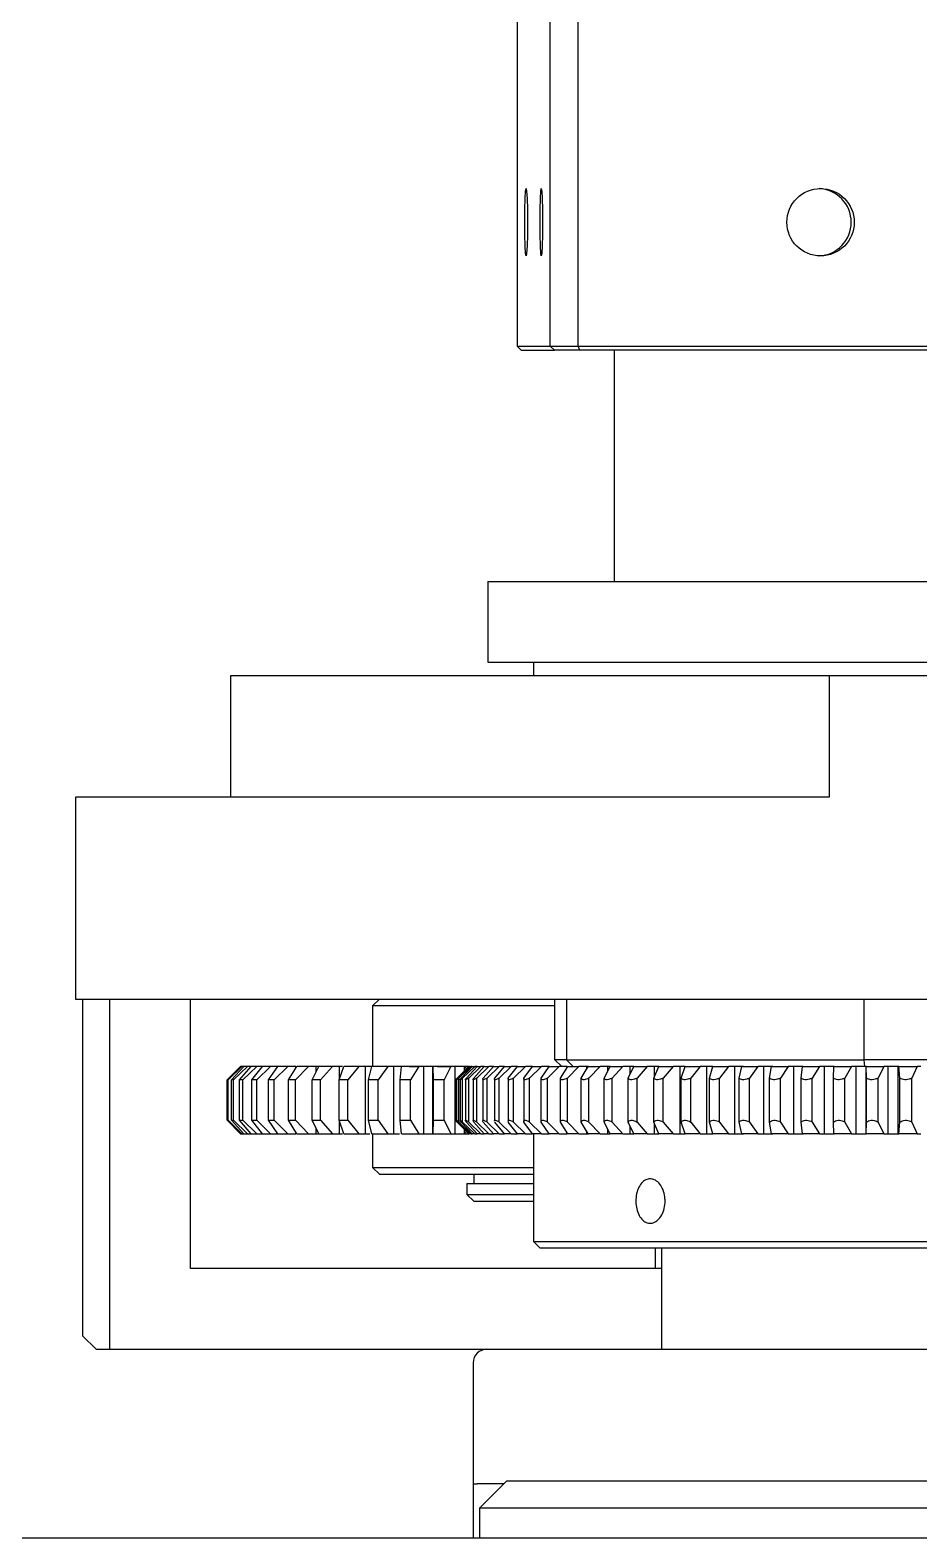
# Model space of a CAD drawing. Extents: x 500 to 100500, y -14500 to 21140.
# Drawn here: x 13632.4 to 13698.3, y -5560 to -5448.1 of the extents above; entities that cross this region are included whole.
import ezdxf

# ---------------------------------------------------------------- set-up
doc = ezdxf.new("R2010")
doc.units = 0
doc.linetypes.add('CENTER', pattern=[10.16, 6.35, -1.27, 1.27, -1.27])
doc.layers.get('0').update_dxf_attribs({"linetype": 'CONTINUOUS'})
doc.layers.add('Center', color=1, linetype='CENTER')

# ---------------------------------------------------------------- blocks, each defined once
blk = doc.blocks.new('KJVision R')
at = {"color": 2, "linetype": 'Continuous', "lineweight": 25}
for p, q in [((10101.69, -70789.07, 54.87), (10101.69, -70821.67, 54.87)), ((10104.15, -70821.67, 54.87), (10104.15, -70789.07, 54.87)), ((10106.23, -70821.67, 54.87), (10106.23, -70789.07, 54.87)), ((10101.69, -70821.67, 54.87), (10104.15, -70821.67, 54.87)), ((10101.99, -70821.97, 54.87), (10101.69, -70821.67, 54.87)), ((10101.99, -70821.97, 54.87), (10104.45, -70821.97, 54.87)), ((10104.15, -70821.67, 54.87), (10106.23, -70821.67, 54.87)), ((10104.15, -70821.67, 54.87), (10104.45, -70821.97, 54.87)), ((10106.34, -70821.97, 54.87), (10104.45, -70821.97, 54.87)), ((10106.34, -70821.97, 54.87), (10106.23, -70821.67, 54.87)), ((10106.23, -70821.67, 54.87), (10172.18, -70821.67, 54.87)), ((10172.04, -70821.97, 54.87), (10106.34, -70821.97, 54.87)), ((10108.9, -70821.97, 54.87), (10108.9, -70839.14, 54.87)), ((10099.5, -70839.14, 54.87), (10099.5, -70845.14, 54.87)), ((10099.5, -70839.14, 54.87), (10140.33, -70839.14, 54.87)), ((10099.5, -70845.14, 54.87), (10176.3, -70845.14, 54.87)), ((10102.9, -70845.14, 54.87), (10102.9, -70846.14, 54.87)), ((10080.4, -70846.14, 54.87), (10080.4, -70855.14, 54.87)), ((10124.85, -70846.14, 54.87), (10080.4, -70846.14, 54.87)), ((10124.85, -70846.14, 54.87), (10124.85, -70855.14, 54.87)), ((10150.94, -70846.14, 54.87), (10124.85, -70846.14, 54.87)), ((10068.9, -70855.14, 54.87), (10068.9, -70870.14, 54.87)), ((10124.85, -70855.14, 54.87), (10068.9, -70855.14, 54.87)), ((10068.9, -70870.14, 54.87), (10245.9, -70870.14, 54.87)), ((10069.43, -70870.14, 54.87), (10069.43, -70895.14, 54.87)), ((10071.43, -70870.14, 54.87), (10071.43, -70896.14, 54.87)), ((10077.43, -70890.14, 54.87), (10077.43, -70870.14, 54.87)), ((10091.46, -70870.14, 54.87), (10090.96, -70870.64, 54.87)), ((10104.49, -70874.64, 54.87), (10104.49, -70870.14, 54.87)), ((10105.34, -70870.14, 54.87), (10105.34, -70874.64, 54.87)), ((10127.44, -70874.64, 54.87), (10127.44, -70870.14, 54.87)), ((10090.96, -70870.64, 54.87), (10090.96, -70875.14, 54.87)), ((10096.73, -70870.64, 54.87), (10090.96, -70870.64, 54.87)), ((10104.49, -70870.64, 54.87), (10096.73, -70870.64, 54.87)), ((10105.34, -70874.64, 54.87), (10104.49, -70874.64, 54.87)), ((10105, -70875.14, 54.87), (10104.49, -70874.64, 54.87)), ((10105.84, -70875.14, 54.87), (10105.34, -70874.64, 54.87)), ((10105.34, -70874.64, 54.87), (10127.44, -70874.64, 54.87)), ((10127.51, -70875.14, 54.87), (10127.44, -70874.64, 54.87)), ((10150.75, -70874.64, 54.87), (10127.44, -70874.64, 54.87)), ((10081.16, -70875.14, 54.87), (10080.17, -70876.14, 54.87)), ((10080.18, -70876.14, 54.87), (10081.17, -70875.14, 54.87)), ((10081.26, -70875.14, 54.87), (10080.23, -70876.14, 54.87)), ((10080.47, -70876.14, 54.87), (10081.4, -70875.14, 54.87)), ((10081.66, -70875.14, 54.87), (10080.62, -70876.14, 54.87)), ((10081.08, -70876.14, 54.87), (10081.95, -70875.14, 54.87)), ((10081.17, -70875.14, 54.87), (10081.16, -70875.14, 54.87)), ((10081.26, -70875.14, 54.87), (10081.17, -70875.14, 54.87)), ((10081.4, -70875.14, 54.87), (10081.26, -70875.14, 54.87)), ((10082.37, -70875.14, 54.87), (10081.33, -70876.14, 54.87)), ((10081.66, -70875.14, 54.87), (10081.4, -70875.14, 54.87)), ((10081.95, -70875.14, 54.87), (10081.66, -70875.14, 54.87)), ((10082.37, -70875.14, 54.87), (10081.95, -70875.14, 54.87)), ((10082, -70876.14, 54.87), (10082.79, -70875.14, 54.87)), ((10083.38, -70875.14, 54.87), (10082.35, -70876.14, 54.87)), ((10082.79, -70875.14, 54.87), (10082.37, -70875.14, 54.87)), ((10083.38, -70875.14, 54.87), (10082.79, -70875.14, 54.87)), ((10083.22, -70876.14, 54.87), (10083.92, -70875.14, 54.87)), ((10083.92, -70875.14, 54.87), (10083.38, -70875.14, 54.87)), ((10084.66, -70875.14, 54.87), (10083.66, -70876.14, 54.87)), ((10084.66, -70875.14, 54.87), (10083.92, -70875.14, 54.87)), ((10085.26, -70875.14, 54.87), (10084.66, -70875.14, 54.87)), ((10084.72, -70876.14, 54.87), (10085.32, -70875.14, 54.87)), ((10086.2, -70875.14, 54.87), (10085.24, -70876.14, 54.87)), ((10085.26, -70875.24, 54.87), (10085.26, -70875.14, 54.87)), ((10086.2, -70875.14, 54.87), (10085.32, -70875.14, 54.87)), ((10086.77, -70875.14, 54.87), (10086.2, -70875.14, 54.87)), ((10086.48, -70876.14, 54.87), (10086.97, -70875.14, 54.87)), ((10086.77, -70875.55, 54.87), (10086.77, -70875.14, 54.87)), ((10086.96, -70875.14, 54.87), (10086.77, -70875.14, 54.87)), ((10087.97, -70875.14, 54.87), (10086.97, -70875.14, 54.87)), ((10087.97, -70875.14, 54.87), (10087.08, -70876.14, 54.87)), ((10088.5, -70875.14, 54.87), (10087.97, -70875.14, 54.87)), ((10088.47, -70876.14, 54.87), (10088.83, -70875.14, 54.87)), ((10088.5, -70876.04, 54.87), (10088.5, -70875.14, 54.87)), ((10088.71, -70875.14, 54.87), (10088.5, -70875.14, 54.87)), ((10089.94, -70875.14, 54.87), (10088.83, -70875.14, 54.87)), ((10089.94, -70875.14, 54.87), (10089.13, -70876.14, 54.87)), ((10090.43, -70875.14, 54.87), (10089.94, -70875.14, 54.87)), ((10090.43, -70880.14, 54.87), (10090.43, -70875.14, 54.87)), ((10091.03, -70875.14, 54.87), (10090.43, -70875.14, 54.87)), ((10090.65, -70876.14, 54.87), (10090.89, -70875.14, 54.87)), ((10092.09, -70875.14, 54.87), (10090.89, -70875.14, 54.87)), ((10092.09, -70875.14, 54.87), (10091.37, -70876.14, 54.87)), ((10092.53, -70875.14, 54.87), (10092.09, -70875.14, 54.87)), ((10092.53, -70880.14, 54.87), (10092.53, -70875.14, 54.87)), ((10093.17, -70875.14, 54.87), (10092.53, -70875.14, 54.87)), ((10093, -70876.14, 54.87), (10093.11, -70875.14, 54.87)), ((10094.38, -70875.14, 54.87), (10093.11, -70875.14, 54.87)), ((10094.38, -70875.14, 54.87), (10093.76, -70876.14, 54.87)), ((10094.75, -70875.14, 54.87), (10094.38, -70875.14, 54.87)), ((10094.75, -70880.14, 54.87), (10094.75, -70875.14, 54.87)), ((10095.43, -70875.14, 54.87), (10094.75, -70875.14, 54.87)), ((10095.43, -70880.14, 54.87), (10095.43, -70875.14, 54.87)), ((10095.45, -70875.14, 54.87), (10095.43, -70875.14, 54.87)), ((10095.47, -70876.14, 54.87), (10095.45, -70875.14, 54.87)), ((10096.77, -70875.14, 54.87), (10095.45, -70875.14, 54.87)), ((10096.77, -70875.14, 54.87), (10096.26, -70876.14, 54.87)), ((10097.08, -70875.14, 54.87), (10096.77, -70875.14, 54.87)), ((10097.08, -70880.14, 54.87), (10097.08, -70875.14, 54.87)), ((10097.78, -70875.14, 54.87), (10097.08, -70875.14, 54.87)), ((10098.1, -70875.14, 54.87), (10097.15, -70876.08, 54.87)), ((10097.23, -70876.01, 54.87), (10098.11, -70875.14, 54.87)), ((10097.3, -70876.01, 54.87), (10098.15, -70875.14, 54.87)), ((10098.24, -70875.14, 54.87), (10097.36, -70876.01, 54.87)), ((10097.53, -70876.01, 54.87), (10098.36, -70875.14, 54.87)), ((10098.54, -70875.14, 54.87), (10097.64, -70876.01, 54.87)), ((10097.78, -70875.45, 54.87), (10097.78, -70875.14, 54.87)), ((10097.87, -70875.14, 54.87), (10097.78, -70875.14, 54.87)), ((10097.9, -70875.33, 54.87), (10097.87, -70875.14, 54.87)), ((10098.12, -70875.14, 54.87), (10097.87, -70875.14, 54.87)), ((10097.92, -70876.01, 54.87), (10098.73, -70875.14, 54.87)), ((10098.99, -70875.14, 54.87), (10098.09, -70876.01, 54.87)), ((10098.1, -70875.14, 54.87), (10098.11, -70875.14, 54.87)), ((10098.15, -70875.14, 54.87), (10098.11, -70875.14, 54.87)), ((10098.15, -70875.14, 54.87), (10098.24, -70875.14, 54.87)), ((10098.36, -70875.14, 54.87), (10098.24, -70875.14, 54.87)), ((10098.36, -70875.14, 54.87), (10098.54, -70875.14, 54.87)), ((10098.46, -70876.01, 54.87), (10099.25, -70875.14, 54.87)), ((10098.73, -70875.14, 54.87), (10098.54, -70875.14, 54.87)), ((10099.59, -70875.14, 54.87), (10098.69, -70876.01, 54.87)), ((10098.73, -70875.14, 54.87), (10098.99, -70875.14, 54.87)), ((10099.25, -70875.14, 54.87), (10098.99, -70875.14, 54.87)), ((10099.17, -70876.01, 54.87), (10099.92, -70875.14, 54.87)), ((10099.25, -70875.14, 54.87), (10099.59, -70875.14, 54.87)), ((10100.35, -70875.14, 54.87), (10099.45, -70876.01, 54.87)), ((10099.92, -70875.14, 54.87), (10099.59, -70875.14, 54.87)), ((10099.92, -70875.14, 54.87), (10100.35, -70875.14, 54.87)), ((10100.02, -70876.01, 54.87), (10100.74, -70875.14, 54.87)), ((10101.25, -70875.14, 54.87), (10100.35, -70876.01, 54.87)), ((10100.74, -70875.14, 54.87), (10100.35, -70875.14, 54.87)), ((10100.74, -70875.14, 54.87), (10101.25, -70875.14, 54.87)), ((10101.03, -70876.01, 54.87), (10101.71, -70875.14, 54.87)), ((10101.71, -70875.14, 54.87), (10101.25, -70875.14, 54.87)), ((10102.3, -70875.14, 54.87), (10101.41, -70876.01, 54.87)), ((10101.71, -70875.14, 54.87), (10102.3, -70875.14, 54.87)), ((10102.18, -70876.01, 54.87), (10102.82, -70875.14, 54.87)), ((10102.82, -70875.14, 54.87), (10102.3, -70875.14, 54.87)), ((10103.49, -70875.14, 54.87), (10102.61, -70876.01, 54.87)), ((10102.82, -70875.14, 54.87), (10103.49, -70875.14, 54.87)), ((10103.47, -70876.01, 54.87), (10104.07, -70875.14, 54.87)), ((10104.07, -70875.14, 54.87), (10103.49, -70875.14, 54.87)), ((10104.81, -70875.14, 54.87), (10103.95, -70876.01, 54.87)), ((10104.07, -70875.14, 54.87), (10104.81, -70875.14, 54.87)), ((10105.41, -70875.14, 54.87), (10104.81, -70875.14, 54.87)), ((10104.9, -70876.01, 54.87), (10105.46, -70875.14, 54.87)), ((10105.41, -70875.21, 54.87), (10105.41, -70875.14, 54.87)), ((10106.27, -70875.14, 54.87), (10105.42, -70876.01, 54.87)), ((10105.46, -70875.14, 54.87), (10106.27, -70875.14, 54.87)), ((10106.85, -70875.14, 54.87), (10106.27, -70875.14, 54.87)), ((10106.45, -70876.01, 54.87), (10106.97, -70875.14, 54.87)), ((10106.85, -70875.34, 54.87), (10106.85, -70875.14, 54.87)), ((10106.99, -70875.14, 54.87), (10106.85, -70875.14, 54.87)), ((10106.97, -70875.14, 54.87), (10107.84, -70875.14, 54.87)), ((10107.84, -70875.14, 54.87), (10107.02, -70876.01, 54.87)), ((10108.41, -70875.14, 54.87), (10107.84, -70875.14, 54.87)), ((10108.14, -70876.01, 54.87), (10108.6, -70875.14, 54.87)), ((10108.41, -70875.49, 54.87), (10108.41, -70875.14, 54.87)), ((10108.6, -70875.14, 54.87), (10108.41, -70875.14, 54.87)), ((10108.6, -70875.14, 54.87), (10109.54, -70875.14, 54.87)), ((10109.54, -70875.14, 54.87), (10108.75, -70876.01, 54.87)), ((10110.09, -70875.14, 54.87), (10109.54, -70875.14, 54.87)), ((10109.94, -70876.01, 54.87), (10110.35, -70875.14, 54.87)), ((10110.09, -70875.68, 54.87), (10110.09, -70875.14, 54.87)), ((10110.35, -70875.14, 54.87), (10110.09, -70875.14, 54.87)), ((10110.35, -70875.14, 54.87), (10111.35, -70875.14, 54.87)), ((10111.35, -70875.14, 54.87), (10110.59, -70876.01, 54.87)), ((10111.88, -70875.14, 54.87), (10111.35, -70875.14, 54.87)), ((10111.84, -70876.01, 54.87), (10112.21, -70875.14, 54.87)), ((10111.88, -70875.91, 54.87), (10111.88, -70875.14, 54.87)), ((10112.21, -70875.14, 54.87), (10111.88, -70875.14, 54.87)), ((10112.21, -70875.14, 54.87), (10113.27, -70875.14, 54.87)), ((10113.27, -70875.14, 54.87), (10112.53, -70876.01, 54.87)), ((10113.78, -70875.14, 54.87), (10113.27, -70875.14, 54.87)), ((10113.78, -70880.14, 54.87), (10113.78, -70875.14, 54.87)), ((10114.17, -70875.14, 54.87), (10113.78, -70875.14, 54.87)), ((10113.86, -70876.01, 54.87), (10114.17, -70875.14, 54.87)), ((10114.17, -70875.14, 54.87), (10115.28, -70875.14, 54.87)), ((10115.28, -70875.14, 54.87), (10114.58, -70876.01, 54.87)), ((10115.76, -70875.14, 54.87), (10115.28, -70875.14, 54.87)), ((10115.76, -70880.14, 54.87), (10115.76, -70875.14, 54.87)), ((10116.22, -70875.14, 54.87), (10115.76, -70875.14, 54.87)), ((10115.96, -70876.01, 54.87), (10116.22, -70875.14, 54.87)), ((10116.22, -70875.14, 54.87), (10117.38, -70875.14, 54.87)), ((10117.38, -70875.14, 54.87), (10116.72, -70876.01, 54.87)), ((10117.84, -70875.14, 54.87), (10117.38, -70875.14, 54.87)), ((10117.84, -70880.14, 54.87), (10117.84, -70875.14, 54.87)), ((10118.5, -70875.14, 54.87), (10117.84, -70875.14, 54.87)), ((10118.16, -70876.01, 54.87), (10118.36, -70875.14, 54.87)), ((10118.36, -70875.14, 54.87), (10119.56, -70875.14, 54.87)), ((10119.56, -70875.14, 54.87), (10118.94, -70876.01, 54.87)), ((10119.99, -70875.14, 54.87), (10119.56, -70875.14, 54.87)), ((10119.99, -70880.14, 54.87), (10119.99, -70875.14, 54.87)), ((10120.68, -70875.14, 54.87), (10119.99, -70875.14, 54.87)), ((10120.43, -70876.01, 54.87), (10120.58, -70875.14, 54.87)), ((10120.58, -70875.14, 54.87), (10121.82, -70875.14, 54.87)), ((10121.82, -70875.14, 54.87), (10121.23, -70876.01, 54.87)), ((10122.22, -70875.14, 54.87), (10121.82, -70875.14, 54.87)), ((10122.22, -70880.14, 54.87), (10122.22, -70875.14, 54.87)), ((10122.93, -70875.14, 54.87), (10122.22, -70875.14, 54.87)), ((10122.77, -70876.01, 54.87), (10122.86, -70875.14, 54.87)), ((10122.86, -70875.14, 54.87), (10124.13, -70875.14, 54.87)), ((10124.13, -70875.14, 54.87), (10123.6, -70876.01, 54.87)), ((10124.51, -70875.14, 54.87), (10124.13, -70875.14, 54.87)), ((10124.51, -70880.14, 54.87), (10124.51, -70875.14, 54.87)), ((10125.23, -70875.14, 54.87), (10124.51, -70875.14, 54.87)), ((10125.17, -70876.01, 54.87), (10125.21, -70875.14, 54.87)), ((10125.21, -70875.14, 54.87), (10126.51, -70875.14, 54.87)), ((10126.51, -70875.14, 54.87), (10126.02, -70876.01, 54.87)), ((10126.85, -70875.14, 54.87), (10126.51, -70875.14, 54.87)), ((10126.85, -70880.14, 54.87), (10126.85, -70875.14, 54.87)), ((10127.59, -70875.14, 54.87), (10126.85, -70875.14, 54.87)), ((10127.59, -70880.14, 54.87), (10127.59, -70875.14, 54.87)), ((10127.6, -70875.14, 54.87), (10127.59, -70875.14, 54.87)), ((10127.62, -70876.01, 54.87), (10127.6, -70875.14, 54.87)), ((10127.6, -70875.14, 54.87), (10128.92, -70875.14, 54.87)), ((10128.92, -70875.14, 54.87), (10128.48, -70876.01, 54.87)), ((10129.23, -70875.14, 54.87), (10128.92, -70875.14, 54.87)), ((10129.23, -70880.14, 54.87), (10129.23, -70875.14, 54.87)), ((10129.98, -70875.14, 54.87), (10129.23, -70875.14, 54.87)), ((10129.98, -70880.14, 54.87), (10129.98, -70875.14, 54.87)), ((10130.03, -70875.14, 54.87), (10129.98, -70875.14, 54.87)), ((10130.11, -70876.01, 54.87), (10130.03, -70875.14, 54.87)), ((10130.03, -70875.14, 54.87), (10131.38, -70875.14, 54.87)), ((10131.38, -70875.14, 54.87), (10130.98, -70876.01, 54.87)), ((10131.65, -70875.14, 54.87), (10131.38, -70875.14, 54.87)), ((10080.17, -70879.14, 54.87), (10080.17, -70876.14, 54.87)), ((10080.23, -70876.14, 54.87), (10080.18, -70876.14, 54.87)), ((10080.18, -70879.14, 54.87), (10080.18, -70876.14, 54.87)), ((10080.23, -70879.14, 54.87), (10080.23, -70876.14, 54.87)), ((10080.62, -70876.14, 54.87), (10080.47, -70876.14, 54.87)), ((10080.47, -70879.14, 54.87), (10080.47, -70876.14, 54.87)), ((10080.62, -70879.14, 54.87), (10080.62, -70876.14, 54.87)), ((10081.33, -70876.14, 54.87), (10081.08, -70876.14, 54.87)), ((10081.08, -70879.14, 54.87), (10081.08, -70876.14, 54.87)), ((10081.33, -70879.14, 54.87), (10081.33, -70876.14, 54.87)), ((10082.35, -70876.14, 54.87), (10082, -70876.14, 54.87)), ((10082, -70879.14, 54.87), (10082, -70876.14, 54.87)), ((10082.35, -70879.14, 54.87), (10082.35, -70876.14, 54.87)), ((10083.66, -70876.14, 54.87), (10083.22, -70876.14, 54.87)), ((10083.22, -70879.14, 54.87), (10083.22, -70876.14, 54.87)), ((10083.66, -70879.14, 54.87), (10083.66, -70876.14, 54.87)), ((10085.24, -70876.14, 54.87), (10084.72, -70876.14, 54.87)), ((10084.72, -70879.14, 54.87), (10084.72, -70876.14, 54.87)), ((10085.24, -70879.14, 54.87), (10085.24, -70876.14, 54.87)), ((10087.08, -70876.14, 54.87), (10086.48, -70876.14, 54.87)), ((10086.48, -70879.14, 54.87), (10086.48, -70876.14, 54.87)), ((10087.08, -70879.14, 54.87), (10087.08, -70876.14, 54.87)), ((10089.13, -70876.14, 54.87), (10088.47, -70876.14, 54.87)), ((10088.47, -70879.14, 54.87), (10088.47, -70876.14, 54.87)), ((10089.13, -70879.14, 54.87), (10089.13, -70876.14, 54.87)), ((10091.37, -70876.14, 54.87), (10090.65, -70876.14, 54.87)), ((10090.65, -70879.14, 54.87), (10090.65, -70876.14, 54.87)), ((10091.37, -70879.14, 54.87), (10091.37, -70876.14, 54.87)), ((10093.76, -70876.14, 54.87), (10093, -70876.14, 54.87)), ((10093, -70879.14, 54.87), (10093, -70876.14, 54.87)), ((10093.76, -70879.14, 54.87), (10093.76, -70876.14, 54.87)), ((10096.26, -70876.14, 54.87), (10095.47, -70876.14, 54.87)), ((10095.47, -70879.14, 54.87), (10095.47, -70876.14, 54.87)), ((10096.26, -70879.14, 54.87), (10096.26, -70876.14, 54.87)), ((10097.1, -70876.13, 54.87), (10097.1, -70879.14, 54.87)), ((10097.11, -70876.12, 54.87), (10097.15, -70876.08, 54.87)), ((10097.19, -70876.13, 54.87), (10097.19, -70879.14, 54.87)), ((10097.23, -70876.01, 54.87), (10097.23, -70876.08, 54.87)), ((10097.36, -70879.27, 54.87), (10097.36, -70876.01, 54.87)), ((10097.45, -70876.12, 54.87), (10097.45, -70879.15, 54.87)), ((10097.64, -70879.27, 54.87), (10097.64, -70876.01, 54.87)), ((10097.86, -70876.12, 54.87), (10097.86, -70879.16, 54.87)), ((10098.09, -70879.27, 54.87), (10098.09, -70876.01, 54.87)), ((10098.42, -70876.11, 54.87), (10098.42, -70879.17, 54.87)), ((10098.69, -70879.27, 54.87), (10098.69, -70876.01, 54.87)), ((10099.14, -70876.09, 54.87), (10099.14, -70879.18, 54.87)), ((10099.45, -70879.27, 54.87), (10099.45, -70876.01, 54.87)), ((10100.01, -70876.08, 54.87), (10100.01, -70879.2, 54.87)), ((10100.35, -70879.27, 54.87), (10100.35, -70876.01, 54.87)), ((10101.02, -70876.06, 54.87), (10101.02, -70879.22, 54.87)), ((10101.41, -70879.27, 54.87), (10101.41, -70876.01, 54.87)), ((10102.18, -70876.04, 54.87), (10102.18, -70879.24, 54.87)), ((10102.61, -70879.27, 54.87), (10102.61, -70876.01, 54.87)), ((10103.47, -70879.27, 54.87), (10103.47, -70876.01, 54.87)), ((10103.95, -70879.27, 54.87), (10103.95, -70876.01, 54.87)), ((10104.9, -70879.27, 54.87), (10104.9, -70876.01, 54.87)), ((10105.42, -70879.27, 54.87), (10105.42, -70876.01, 54.87)), ((10106.45, -70879.27, 54.87), (10106.45, -70876.01, 54.87)), ((10107.02, -70879.27, 54.87), (10107.02, -70876.01, 54.87)), ((10108.14, -70879.27, 54.87), (10108.14, -70876.01, 54.87)), ((10108.75, -70879.27, 54.87), (10108.75, -70876.01, 54.87)), ((10109.94, -70879.27, 54.87), (10109.94, -70876.01, 54.87)), ((10110.59, -70879.27, 54.87), (10110.59, -70876.01, 54.87)), ((10111.84, -70879.27, 54.87), (10111.84, -70876.01, 54.87)), ((10112.53, -70879.27, 54.87), (10112.53, -70876.01, 54.87)), ((10113.86, -70879.27, 54.87), (10113.86, -70876.01, 54.87)), ((10114.58, -70879.27, 54.87), (10114.58, -70876.01, 54.87)), ((10115.96, -70879.27, 54.87), (10115.96, -70876.01, 54.87)), ((10116.72, -70879.27, 54.87), (10116.72, -70876.01, 54.87)), ((10118.16, -70879.27, 54.87), (10118.16, -70876.01, 54.87)), ((10118.94, -70879.27, 54.87), (10118.94, -70876.01, 54.87)), ((10120.43, -70879.27, 54.87), (10120.43, -70876.01, 54.87)), ((10121.23, -70879.27, 54.87), (10121.23, -70876.01, 54.87)), ((10122.77, -70879.27, 54.87), (10122.77, -70876.01, 54.87)), ((10123.6, -70879.27, 54.87), (10123.6, -70876.01, 54.87)), ((10125.17, -70879.27, 54.87), (10125.17, -70876.01, 54.87)), ((10126.02, -70879.27, 54.87), (10126.02, -70876.01, 54.87)), ((10127.62, -70879.27, 54.87), (10127.62, -70876.01, 54.87)), ((10128.48, -70879.27, 54.87), (10128.48, -70876.01, 54.87)), ((10130.11, -70879.27, 54.87), (10130.11, -70876.01, 54.87)), ((10130.98, -70879.27, 54.87), (10130.98, -70876.01, 54.87)), ((10080.17, -70879.14, 54.87), (10081.16, -70880.14, 54.87)), ((10081.17, -70880.14, 54.87), (10080.18, -70879.14, 54.87)), ((10080.18, -70879.14, 54.87), (10080.23, -70879.14, 54.87)), ((10080.23, -70879.14, 54.87), (10081.26, -70880.14, 54.87)), ((10081.4, -70880.14, 54.87), (10080.47, -70879.14, 54.87)), ((10080.47, -70879.14, 54.87), (10080.62, -70879.14, 54.87)), ((10080.62, -70879.14, 54.87), (10081.66, -70880.14, 54.87)), ((10081.95, -70880.14, 54.87), (10081.08, -70879.14, 54.87)), ((10081.08, -70879.14, 54.87), (10081.33, -70879.14, 54.87)), ((10081.33, -70879.14, 54.87), (10082.37, -70880.14, 54.87)), ((10082.79, -70880.14, 54.87), (10082, -70879.14, 54.87)), ((10082, -70879.14, 54.87), (10082.35, -70879.14, 54.87)), ((10082.35, -70879.14, 54.87), (10083.38, -70880.14, 54.87)), ((10083.92, -70880.14, 54.87), (10083.22, -70879.14, 54.87)), ((10083.22, -70879.14, 54.87), (10083.66, -70879.14, 54.87)), ((10083.66, -70879.14, 54.87), (10084.66, -70880.14, 54.87)), ((10085.32, -70880.14, 54.87), (10084.72, -70879.14, 54.87)), ((10084.72, -70879.14, 54.87), (10085.24, -70879.14, 54.87)), ((10085.24, -70879.14, 54.87), (10086.2, -70880.14, 54.87)), ((10086.97, -70880.14, 54.87), (10086.48, -70879.14, 54.87)), ((10086.48, -70879.14, 54.87), (10087.08, -70879.14, 54.87)), ((10087.08, -70879.14, 54.87), (10087.97, -70880.14, 54.87)), ((10088.83, -70880.14, 54.87), (10088.47, -70879.14, 54.87)), ((10088.47, -70879.14, 54.87), (10089.13, -70879.14, 54.87)), ((10088.5, -70880.14, 54.87), (10088.5, -70879.23, 54.87)), ((10089.13, -70879.14, 54.87), (10089.94, -70880.14, 54.87)), ((10090.89, -70880.14, 54.87), (10090.65, -70879.14, 54.87)), ((10090.65, -70879.14, 54.87), (10091.37, -70879.14, 54.87)), ((10091.37, -70879.14, 54.87), (10092.09, -70880.14, 54.87)), ((10093.11, -70880.14, 54.87), (10093, -70879.14, 54.87)), ((10093, -70879.14, 54.87), (10093.76, -70879.14, 54.87)), ((10093.76, -70879.14, 54.87), (10094.38, -70880.14, 54.87)), ((10095.45, -70880.14, 54.87), (10095.47, -70879.14, 54.87)), ((10095.47, -70879.14, 54.87), (10096.26, -70879.14, 54.87)), ((10096.26, -70879.14, 54.87), (10096.77, -70880.14, 54.87)), ((10097.15, -70879.19, 54.87), (10098.1, -70880.14, 54.87)), ((10097.23, -70879.19, 54.87), (10097.23, -70879.27, 54.87)), ((10097.23, -70879.27, 54.87), (10098.11, -70880.14, 54.87)), ((10098.15, -70880.14, 54.87), (10097.3, -70879.27, 54.87)), ((10097.36, -70879.27, 54.87), (10098.24, -70880.14, 54.87)), ((10097.53, -70879.27, 54.87), (10097.46, -70879.18, 54.87)), ((10098.36, -70880.14, 54.87), (10097.53, -70879.27, 54.87)), ((10097.64, -70879.27, 54.87), (10098.54, -70880.14, 54.87)), ((10098.73, -70880.14, 54.87), (10097.92, -70879.27, 54.87)), ((10098.09, -70879.27, 54.87), (10098.99, -70880.14, 54.87)), ((10099.25, -70880.14, 54.87), (10098.46, -70879.27, 54.87)), ((10098.69, -70879.27, 54.87), (10099.59, -70880.14, 54.87)), ((10099.92, -70880.14, 54.87), (10099.17, -70879.27, 54.87)), ((10099.45, -70879.27, 54.87), (10100.35, -70880.14, 54.87)), ((10100.74, -70880.14, 54.87), (10100.02, -70879.27, 54.87)), ((10100.35, -70879.27, 54.87), (10101.25, -70880.14, 54.87)), ((10101.71, -70880.14, 54.87), (10101.03, -70879.27, 54.87)), ((10101.41, -70879.27, 54.87), (10102.3, -70880.14, 54.87)), ((10102.82, -70880.14, 54.87), (10102.18, -70879.27, 54.87)), ((10102.61, -70879.27, 54.87), (10103.49, -70880.14, 54.87)), ((10104.07, -70880.14, 54.87), (10103.47, -70879.27, 54.87)), ((10103.95, -70879.27, 54.87), (10104.81, -70880.14, 54.87)), ((10105.46, -70880.14, 54.87), (10104.9, -70879.27, 54.87)), ((10105.42, -70879.27, 54.87), (10106.27, -70880.14, 54.87)), ((10106.97, -70880.14, 54.87), (10106.45, -70879.27, 54.87)), ((10107.02, -70879.27, 54.87), (10107.84, -70880.14, 54.87)), ((10108.6, -70880.14, 54.87), (10108.14, -70879.27, 54.87)), ((10108.75, -70879.27, 54.87), (10109.54, -70880.14, 54.87)), ((10110.35, -70880.14, 54.87), (10109.94, -70879.27, 54.87)), ((10110.59, -70879.27, 54.87), (10111.35, -70880.14, 54.87)), ((10112.21, -70880.14, 54.87), (10111.84, -70879.27, 54.87)), ((10112.53, -70879.27, 54.87), (10113.27, -70880.14, 54.87)), ((10114.17, -70880.14, 54.87), (10113.86, -70879.27, 54.87)), ((10114.58, -70879.27, 54.87), (10115.28, -70880.14, 54.87)), ((10116.22, -70880.14, 54.87), (10115.96, -70879.27, 54.87)), ((10116.72, -70879.27, 54.87), (10117.38, -70880.14, 54.87)), ((10118.36, -70880.14, 54.87), (10118.16, -70879.27, 54.87)), ((10118.94, -70879.27, 54.87), (10119.56, -70880.14, 54.87)), ((10120.58, -70880.14, 54.87), (10120.43, -70879.27, 54.87)), ((10121.23, -70879.27, 54.87), (10121.82, -70880.14, 54.87)), ((10122.86, -70880.14, 54.87), (10122.77, -70879.27, 54.87)), ((10123.6, -70879.27, 54.87), (10124.13, -70880.14, 54.87)), ((10125.21, -70880.14, 54.87), (10125.17, -70879.27, 54.87)), ((10126.02, -70879.27, 54.87), (10126.51, -70880.14, 54.87)), ((10127.6, -70880.14, 54.87), (10127.62, -70879.27, 54.87)), ((10128.48, -70879.27, 54.87), (10128.92, -70880.14, 54.87)), ((10130.03, -70880.14, 54.87), (10130.11, -70879.27, 54.87)), ((10130.98, -70879.27, 54.87), (10131.38, -70880.14, 54.87)), ((10081.16, -70880.14, 54.87), (10081.17, -70880.14, 54.87)), ((10081.17, -70880.14, 54.87), (10081.26, -70880.14, 54.87)), ((10081.26, -70880.14, 54.87), (10081.4, -70880.14, 54.87)), ((10081.4, -70880.14, 54.87), (10081.66, -70880.14, 54.87)), ((10081.66, -70880.14, 54.87), (10081.95, -70880.14, 54.87)), ((10081.95, -70880.14, 54.87), (10082.37, -70880.14, 54.87)), ((10082.37, -70880.14, 54.87), (10082.79, -70880.14, 54.87)), ((10082.79, -70880.14, 54.87), (10083.38, -70880.14, 54.87)), ((10083.38, -70880.14, 54.87), (10083.92, -70880.14, 54.87)), ((10083.92, -70880.14, 54.87), (10084.66, -70880.14, 54.87)), ((10084.66, -70880.14, 54.87), (10085.26, -70880.14, 54.87)), ((10085.26, -70880.14, 54.87), (10085.26, -70880.03, 54.87)), ((10085.32, -70880.14, 54.87), (10086.2, -70880.14, 54.87)), ((10086.2, -70880.14, 54.87), (10086.77, -70880.14, 54.87)), ((10086.77, -70880.14, 54.87), (10086.77, -70879.73, 54.87)), ((10086.77, -70880.14, 54.87), (10086.96, -70880.14, 54.87)), ((10086.97, -70880.14, 54.87), (10087.97, -70880.14, 54.87)), ((10087.97, -70880.14, 54.87), (10088.5, -70880.14, 54.87)), ((10088.5, -70880.14, 54.87), (10088.71, -70880.14, 54.87)), ((10088.83, -70880.14, 54.87), (10089.94, -70880.14, 54.87)), ((10089.94, -70880.14, 54.87), (10090.43, -70880.14, 54.87)), ((10090.43, -70880.14, 54.87), (10090.76, -70880.14, 54.87)), ((10090.89, -70880.14, 54.87), (10092.09, -70880.14, 54.87)), ((10090.96, -70880.14, 54.87), (10090.96, -70882.64, 54.87)), ((10092.09, -70880.14, 54.87), (10092.53, -70880.14, 54.87)), ((10092.53, -70880.14, 54.87), (10092.96, -70880.14, 54.87)), ((10093.11, -70880.14, 54.87), (10094.38, -70880.14, 54.87)), ((10094.38, -70880.14, 54.87), (10094.75, -70880.14, 54.87)), ((10094.75, -70880.14, 54.87), (10095.43, -70880.14, 54.87)), ((10095.43, -70880.14, 54.87), (10095.45, -70880.14, 54.87)), ((10095.45, -70880.14, 54.87), (10096.77, -70880.14, 54.87)), ((10096.77, -70880.14, 54.87), (10097.08, -70880.14, 54.87)), ((10097.08, -70880.14, 54.87), (10097.78, -70880.14, 54.87)), ((10097.78, -70880.14, 54.87), (10097.78, -70879.82, 54.87)), ((10097.78, -70880.14, 54.87), (10097.87, -70880.14, 54.87)), ((10097.87, -70880.14, 54.87), (10097.9, -70879.94, 54.87)), ((10097.87, -70880.14, 54.87), (10098.12, -70880.14, 54.87)), ((10098.11, -70880.14, 54.87), (10098.1, -70880.14, 54.87)), ((10098.15, -70880.14, 54.87), (10098.11, -70880.14, 54.87)), ((10098.24, -70880.14, 54.87), (10098.15, -70880.14, 54.87)), ((10098.24, -70880.14, 54.87), (10098.36, -70880.14, 54.87)), ((10098.54, -70880.14, 54.87), (10098.36, -70880.14, 54.87)), ((10098.54, -70880.14, 54.87), (10098.73, -70880.14, 54.87)), ((10098.99, -70880.14, 54.87), (10098.73, -70880.14, 54.87)), ((10098.99, -70880.14, 54.87), (10099.25, -70880.14, 54.87)), ((10099.59, -70880.14, 54.87), (10099.25, -70880.14, 54.87)), ((10099.59, -70880.14, 54.87), (10099.92, -70880.14, 54.87)), ((10100.35, -70880.14, 54.87), (10099.92, -70880.14, 54.87)), ((10100.35, -70880.14, 54.87), (10100.74, -70880.14, 54.87)), ((10101.25, -70880.14, 54.87), (10100.74, -70880.14, 54.87)), ((10101.25, -70880.14, 54.87), (10101.71, -70880.14, 54.87)), ((10102.3, -70880.14, 54.87), (10101.71, -70880.14, 54.87)), ((10102.3, -70880.14, 54.87), (10102.82, -70880.14, 54.87)), ((10103.49, -70880.14, 54.87), (10102.82, -70880.14, 54.87)), ((10102.9, -70880.14, 54.87), (10102.9, -70888.14, 54.87)), ((10103.49, -70880.14, 54.87), (10104.07, -70880.14, 54.87)), ((10104.81, -70880.14, 54.87), (10104.07, -70880.14, 54.87)), ((10104.81, -70880.14, 54.87), (10105.41, -70880.14, 54.87)), ((10105.41, -70880.14, 54.87), (10105.41, -70880.06, 54.87)), ((10106.27, -70880.14, 54.87), (10105.46, -70880.14, 54.87)), ((10106.27, -70880.14, 54.87), (10106.85, -70880.14, 54.87)), ((10106.85, -70880.14, 54.87), (10106.85, -70879.93, 54.87)), ((10106.85, -70880.14, 54.87), (10106.99, -70880.14, 54.87)), ((10107.84, -70880.14, 54.87), (10106.97, -70880.14, 54.87)), ((10107.84, -70880.14, 54.87), (10108.41, -70880.14, 54.87)), ((10108.41, -70880.14, 54.87), (10108.41, -70879.78, 54.87)), ((10108.41, -70880.14, 54.87), (10108.6, -70880.14, 54.87)), ((10109.54, -70880.14, 54.87), (10108.6, -70880.14, 54.87)), ((10109.54, -70880.14, 54.87), (10110.09, -70880.14, 54.87)), ((10110.09, -70880.14, 54.87), (10110.09, -70879.6, 54.87)), ((10110.09, -70880.14, 54.87), (10110.35, -70880.14, 54.87)), ((10111.35, -70880.14, 54.87), (10110.35, -70880.14, 54.87)), ((10111.35, -70880.14, 54.87), (10111.88, -70880.14, 54.87)), ((10111.88, -70880.14, 54.87), (10111.88, -70879.36, 54.87)), ((10111.88, -70880.14, 54.87), (10112.21, -70880.14, 54.87)), ((10113.27, -70880.14, 54.87), (10112.21, -70880.14, 54.87)), ((10113.27, -70880.14, 54.87), (10113.78, -70880.14, 54.87)), ((10113.78, -70880.14, 54.87), (10114.17, -70880.14, 54.87)), ((10115.28, -70880.14, 54.87), (10114.17, -70880.14, 54.87)), ((10115.28, -70880.14, 54.87), (10115.76, -70880.14, 54.87)), ((10115.76, -70880.14, 54.87), (10116.22, -70880.14, 54.87)), ((10117.38, -70880.14, 54.87), (10116.22, -70880.14, 54.87)), ((10117.38, -70880.14, 54.87), (10117.84, -70880.14, 54.87)), ((10117.84, -70880.14, 54.87), (10118.5, -70880.14, 54.87)), ((10119.56, -70880.14, 54.87), (10118.36, -70880.14, 54.87)), ((10119.56, -70880.14, 54.87), (10119.99, -70880.14, 54.87)), ((10119.99, -70880.14, 54.87), (10120.68, -70880.14, 54.87)), ((10121.82, -70880.14, 54.87), (10120.58, -70880.14, 54.87)), ((10121.82, -70880.14, 54.87), (10122.22, -70880.14, 54.87)), ((10122.22, -70880.14, 54.87), (10122.93, -70880.14, 54.87)), ((10124.13, -70880.14, 54.87), (10122.86, -70880.14, 54.87)), ((10124.13, -70880.14, 54.87), (10124.51, -70880.14, 54.87)), ((10124.51, -70880.14, 54.87), (10125.23, -70880.14, 54.87)), ((10126.51, -70880.14, 54.87), (10125.21, -70880.14, 54.87)), ((10126.51, -70880.14, 54.87), (10126.85, -70880.14, 54.87)), ((10126.85, -70880.14, 54.87), (10127.59, -70880.14, 54.87)), ((10127.59, -70880.14, 54.87), (10127.6, -70880.14, 54.87)), ((10128.92, -70880.14, 54.87), (10127.6, -70880.14, 54.87)), ((10128.92, -70880.14, 54.87), (10129.23, -70880.14, 54.87)), ((10129.23, -70880.14, 54.87), (10129.98, -70880.14, 54.87)), ((10129.98, -70880.14, 54.87), (10130.03, -70880.14, 54.87)), ((10131.38, -70880.14, 54.87), (10130.03, -70880.14, 54.87)), ((10131.38, -70880.14, 54.87), (10131.65, -70880.14, 54.87)), ((10090.96, -70882.64, 54.87), (10091.46, -70883.14, 54.87)), ((10090.96, -70882.64, 54.87), (10102.9, -70882.64, 54.87)), ((10091.46, -70883.14, 54.87), (10102.9, -70883.14, 54.87)), ((10098.46, -70883.14, 54.87), (10098.46, -70883.84, 54.87)), ((10097.96, -70883.84, 54.87), (10097.96, -70884.64, 54.87)), ((10097.96, -70883.84, 54.87), (10102.9, -70883.84, 54.87)), ((10097.96, -70884.64, 54.87), (10098.46, -70885.14, 54.87)), ((10097.96, -70884.64, 54.87), (10102.9, -70884.64, 54.87)), ((10098.46, -70885.14, 54.87), (10102.9, -70885.14, 54.87)), ((10102.9, -70888.14, 54.87), (10103.4, -70888.64, 54.87)), ((10102.9, -70888.14, 54.87), (10172.9, -70888.14, 54.87)), ((10172.4, -70888.64, 54.87), (10103.4, -70888.64, 54.87)), ((10111.93, -70888.64, 54.87), (10111.93, -70890.14, 54.87)), ((10112.4, -70888.64, 54.87), (10112.4, -70896.14, 54.87)), ((10112.4, -70890.14, 54.87), (10077.43, -70890.14, 54.87)), ((10069.43, -70895.14, 54.87), (10070.43, -70896.14, 54.87)), ((10070.43, -70896.14, 54.87), (10071.43, -70896.14, 54.87)), ((10071.43, -70896.14, 54.87), (10112.4, -70896.14, 54.87)), ((10098.43, -70897.14, 54.87), (10098.43, -70906.14, 54.87)), ((10112.4, -70896.14, 54.87), (10163.4, -70896.14, 54.87)), ((10098.43, -70906.14, 54.87), (10098.43, -70907.14, 54.87)), ((10098.43, -70906.14, 54.87), (10098.72, -70906.14, 54.87)), ((10100.69, -70906.14, 54.87), (10098.72, -70906.14, 54.87)), ((10100.9, -70905.93, 54.87), (10098.9, -70907.93, 54.87)), ((10137.9, -70905.93, 54.87), (10100.9, -70905.93, 54.87)), ((10098.43, -70907.14, 54.87), (10098.43, -70910.14, 54.87)), ((10098.9, -70907.93, 54.87), (10098.9, -70910.14, 54.87)), ((10174.34, -70907.93, 54.87), (10098.9, -70907.93, 54.87)), ((9976.9, -70910.14, 54.87), (10360.9, -70910.14, 54.87))]:
    blk.add_line(p, q, dxfattribs=at)
at = {"color": 2, "linetype": 'Continuous', "lineweight": 25, "elevation": 54.87, "flags": 128}
for points in [[(10102.36, -70814.97), (10102.32, -70814.78), (10102.29, -70814.23), (10102.27, -70813.42), (10102.27, -70812.47), (10102.27, -70811.51), (10102.29, -70810.7), (10102.32, -70810.16), (10102.36, -70809.97), (10102.39, -70810.16), (10102.43, -70810.7), (10102.45, -70811.51), (10102.45, -70812.47), (10102.45, -70813.42), (10102.43, -70814.23), (10102.39, -70814.78), (10102.36, -70814.97)], [(10103.48, -70814.97), (10103.44, -70814.78), (10103.41, -70814.23), (10103.39, -70813.42), (10103.39, -70812.47), (10103.39, -70811.51), (10103.41, -70810.7), (10103.44, -70810.16), (10103.48, -70809.97), (10103.52, -70810.16), (10103.55, -70810.7), (10103.57, -70811.51), (10103.57, -70812.47), (10103.57, -70813.42), (10103.55, -70814.23), (10103.52, -70814.78), (10103.48, -70814.97)]]:
    blk.add_lwpolyline(points, dxfattribs=at)
at = {"color": 2, "linetype": 'Continuous', "lineweight": 25}
blk.add_circle((10124.21, -70812.47, 54.87), 2.5, dxfattribs=at)
for centre, radius, start, end in [((10123.99, -70812.47, 54.87), 2.5, 272.6038, 87.3962), ((10099.43, -70897.14, 54.87), 1, 90, 180)]:
    blk.add_arc(centre, radius, start, end, dxfattribs=at)
for points, knots in [([(10093.66, -70875.14, 54.87), (10093.72, -70875.14, 54.87), (10093.8, -70875.14, 54.87), (10094.32, -70875.14, 54.87), (10094.4, -70875.14, 54.87)], [0, 0, 0, 0, 0.8415275, 1, 1, 1, 1]), ([(10095.78, -70875.14, 54.87), (10095.79, -70875.14, 54.87), (10096.04, -70875.14, 54.87), (10096.39, -70875.14, 54.87), (10096.73, -70875.14, 54.87)], [0, 0, 0, 0, 0.011375, 1, 1, 1, 1]), ([(10097.23, -70876.01, 54.87), (10097.2, -70876.04, 54.87), (10097.13, -70876.1, 54.87), (10097.09, -70876.14, 54.87), (10097.1, -70876.13, 54.87), (10097.1, -70876.13, 54.87)], [0, 0, 0, 0, 0.456162, 0.915234, 1, 1, 1, 1]), ([(10097.36, -70876.01, 54.87), (10097.32, -70876.04, 54.87), (10097.25, -70876.1, 54.87), (10097.19, -70876.14, 54.87), (10097.2, -70876.13, 54.87), (10097.2, -70876.13, 54.87)], [0, 0, 0, 0, 0.414125, 0.830891, 1, 1, 1, 1]), ([(10097.2, -70876.12, 54.87), (10097.21, -70876.1, 54.87), (10097.23, -70876.08, 54.87), (10097.28, -70876.03, 54.87), (10097.3, -70876.01, 54.87)], [0, 0, 0, 0, 0.599151, 1, 1, 1, 1]), ([(10097.64, -70876.01, 54.87), (10097.6, -70876.04, 54.87), (10097.52, -70876.1, 54.87), (10097.45, -70876.15, 54.87), (10097.45, -70876.13, 54.87), (10097.45, -70876.12, 54.87)], [0, 0, 0, 0, 0.379158, 0.760734, 1, 1, 1, 1]), ([(10097.45, -70876.12, 54.87), (10097.46, -70876.1, 54.87), (10097.47, -70876.08, 54.87), (10097.51, -70876.03, 54.87), (10097.53, -70876.01, 54.87)], [0, 0, 0, 0, 0.599151, 1, 1, 1, 1]), ([(10098.09, -70876.01, 54.87), (10098.04, -70876.04, 54.87), (10097.95, -70876.1, 54.87), (10097.87, -70876.14, 54.87), (10097.85, -70876.13, 54.87), (10097.87, -70876.07, 54.87), (10097.9, -70876.02, 54.87), (10097.92, -70876.01, 54.87)], [0, 0, 0, 0, 0.23049, 0.46245, 0.669485, 0.867513, 1, 1, 1, 1]), ([(10098.69, -70876.01, 54.87), (10098.64, -70876.04, 54.87), (10098.55, -70876.1, 54.87), (10098.45, -70876.14, 54.87), (10098.41, -70876.13, 54.87), (10098.43, -70876.07, 54.87), (10098.45, -70876.02, 54.87), (10098.46, -70876.01, 54.87)], [0, 0, 0, 0, 0.23049, 0.46245, 0.669485, 0.867513, 1, 1, 1, 1]), ([(10099.45, -70876.01, 54.87), (10099.4, -70876.04, 54.87), (10099.29, -70876.1, 54.87), (10099.19, -70876.14, 54.87), (10099.14, -70876.13, 54.87), (10099.14, -70876.07, 54.87), (10099.16, -70876.02, 54.87), (10099.17, -70876.01, 54.87)], [0, 0, 0, 0, 0.23049, 0.46245, 0.669485, 0.867513, 1, 1, 1, 1]), ([(10100.35, -70876.01, 54.87), (10100.3, -70876.04, 54.87), (10100.19, -70876.1, 54.87), (10100.07, -70876.14, 54.87), (10100.01, -70876.13, 54.87), (10100, -70876.07, 54.87), (10100.02, -70876.02, 54.87), (10100.02, -70876.01, 54.87)], [0, 0, 0, 0, 0.23049, 0.46245, 0.669485, 0.867513, 1, 1, 1, 1]), ([(10101.41, -70876.01, 54.87), (10101.35, -70876.04, 54.87), (10101.24, -70876.1, 54.87), (10101.11, -70876.14, 54.87), (10101.03, -70876.13, 54.87), (10101.01, -70876.07, 54.87), (10101.02, -70876.02, 54.87), (10101.03, -70876.01, 54.87)], [0, 0, 0, 0, 0.23049, 0.46245, 0.669485, 0.867513, 1, 1, 1, 1]), ([(10102.61, -70876.01, 54.87), (10102.55, -70876.04, 54.87), (10102.43, -70876.1, 54.87), (10102.29, -70876.14, 54.87), (10102.2, -70876.13, 54.87), (10102.17, -70876.07, 54.87), (10102.18, -70876.02, 54.87), (10102.18, -70876.01, 54.87)], [0, 0, 0, 0, 0.23049, 0.46245, 0.669485, 0.867513, 1, 1, 1, 1]), ([(10103.95, -70876.01, 54.87), (10103.89, -70876.04, 54.87), (10103.77, -70876.1, 54.87), (10103.61, -70876.14, 54.87), (10103.51, -70876.13, 54.87), (10103.47, -70876.07, 54.87), (10103.47, -70876.02, 54.87), (10103.47, -70876.01, 54.87)], [0, 0, 0, 0, 0.23049, 0.46245, 0.669485, 0.867513, 1, 1, 1, 1]), ([(10105.42, -70876.01, 54.87), (10105.36, -70876.04, 54.87), (10105.23, -70876.1, 54.87), (10105.07, -70876.14, 54.87), (10104.96, -70876.13, 54.87), (10104.91, -70876.07, 54.87), (10104.9, -70876.02, 54.87), (10104.9, -70876.01, 54.87)], [0, 0, 0, 0, 0.23049, 0.46245, 0.669485, 0.867513, 1, 1, 1, 1]), ([(10107.02, -70876.01, 54.87), (10106.96, -70876.04, 54.87), (10106.83, -70876.1, 54.87), (10106.66, -70876.14, 54.87), (10106.54, -70876.13, 54.87), (10106.47, -70876.07, 54.87), (10106.46, -70876.02, 54.87), (10106.45, -70876.01, 54.87)], [0, 0, 0, 0, 0.23049, 0.46245, 0.669485, 0.867513, 1, 1, 1, 1]), ([(10108.75, -70876.01, 54.87), (10108.68, -70876.04, 54.87), (10108.55, -70876.1, 54.87), (10108.37, -70876.14, 54.87), (10108.24, -70876.13, 54.87), (10108.16, -70876.07, 54.87), (10108.14, -70876.02, 54.87), (10108.14, -70876.01, 54.87)], [0, 0, 0, 0, 0.23049, 0.46245, 0.669485, 0.867513, 1, 1, 1, 1]), ([(10110.59, -70876.01, 54.87), (10110.52, -70876.04, 54.87), (10110.39, -70876.1, 54.87), (10110.2, -70876.14, 54.87), (10110.05, -70876.13, 54.87), (10109.97, -70876.07, 54.87), (10109.95, -70876.02, 54.87), (10109.94, -70876.01, 54.87)], [0, 0, 0, 0, 0.23049, 0.46245, 0.669485, 0.867513, 1, 1, 1, 1]), ([(10112.53, -70876.01, 54.87), (10112.46, -70876.04, 54.87), (10112.33, -70876.1, 54.87), (10112.13, -70876.14, 54.87), (10111.98, -70876.13, 54.87), (10111.89, -70876.07, 54.87), (10111.86, -70876.02, 54.87), (10111.84, -70876.01, 54.87)], [0, 0, 0, 0, 0.23049, 0.46245, 0.669485, 0.867513, 1, 1, 1, 1]), ([(10114.58, -70876.01, 54.87), (10114.51, -70876.04, 54.87), (10114.37, -70876.1, 54.87), (10114.17, -70876.14, 54.87), (10114.01, -70876.13, 54.87), (10113.91, -70876.07, 54.87), (10113.87, -70876.02, 54.87), (10113.86, -70876.01, 54.87)], [0, 0, 0, 0, 0.23049, 0.46245, 0.669485, 0.867513, 1, 1, 1, 1]), ([(10116.72, -70876.01, 54.87), (10116.65, -70876.04, 54.87), (10116.51, -70876.1, 54.87), (10116.3, -70876.14, 54.87), (10116.13, -70876.13, 54.87), (10116.02, -70876.07, 54.87), (10115.98, -70876.02, 54.87), (10115.96, -70876.01, 54.87)], [0, 0, 0, 0, 0.23049, 0.46245, 0.669485, 0.867513, 1, 1, 1, 1]), ([(10118.94, -70876.01, 54.87), (10118.87, -70876.04, 54.87), (10118.73, -70876.1, 54.87), (10118.52, -70876.14, 54.87), (10118.34, -70876.13, 54.87), (10118.23, -70876.07, 54.87), (10118.18, -70876.02, 54.87), (10118.16, -70876.01, 54.87)], [0, 0, 0, 0, 0.23049, 0.46245, 0.669485, 0.867513, 1, 1, 1, 1]), ([(10121.23, -70876.01, 54.87), (10121.17, -70876.04, 54.87), (10121.03, -70876.1, 54.87), (10120.81, -70876.14, 54.87), (10120.63, -70876.13, 54.87), (10120.5, -70876.07, 54.87), (10120.45, -70876.02, 54.87), (10120.43, -70876.01, 54.87)], [0, 0, 0, 0, 0.23049, 0.46245, 0.669485, 0.867513, 1, 1, 1, 1]), ([(10123.6, -70876.01, 54.87), (10123.53, -70876.04, 54.87), (10123.39, -70876.1, 54.87), (10123.17, -70876.14, 54.87), (10122.98, -70876.13, 54.87), (10122.85, -70876.07, 54.87), (10122.79, -70876.02, 54.87), (10122.77, -70876.01, 54.87)], [0, 0, 0, 0, 0.23049, 0.46245, 0.669485, 0.867513, 1, 1, 1, 1]), ([(10126.02, -70876.01, 54.87), (10125.95, -70876.04, 54.87), (10125.81, -70876.1, 54.87), (10125.59, -70876.14, 54.87), (10125.4, -70876.13, 54.87), (10125.26, -70876.07, 54.87), (10125.2, -70876.02, 54.87), (10125.17, -70876.01, 54.87)], [0, 0, 0, 0, 0.23049, 0.46245, 0.669485, 0.867513, 1, 1, 1, 1]), ([(10128.48, -70876.01, 54.87), (10128.42, -70876.04, 54.87), (10128.28, -70876.1, 54.87), (10128.06, -70876.14, 54.87), (10127.86, -70876.13, 54.87), (10127.72, -70876.07, 54.87), (10127.65, -70876.02, 54.87), (10127.62, -70876.01, 54.87)], [0, 0, 0, 0, 0.23049, 0.46245, 0.669485, 0.867513, 1, 1, 1, 1]), ([(10130.98, -70876.01, 54.87), (10130.92, -70876.04, 54.87), (10130.79, -70876.1, 54.87), (10130.57, -70876.14, 54.87), (10130.36, -70876.13, 54.87), (10130.21, -70876.07, 54.87), (10130.14, -70876.02, 54.87), (10130.11, -70876.01, 54.87)], [0, 0, 0, 0, 0.23049, 0.46245, 0.669485, 0.867513, 1, 1, 1, 1]), ([(10097.23, -70879.27, 54.87), (10097.2, -70879.23, 54.87), (10097.13, -70879.17, 54.87), (10097.09, -70879.13, 54.87), (10097.1, -70879.14, 54.87), (10097.14, -70879.18, 54.87), (10097.15, -70879.19, 54.87)], [0, 0, 0, 0, 0.289438, 0.580723, 0.840707, 1, 1, 1, 1]), ([(10097.36, -70879.27, 54.87), (10097.32, -70879.23, 54.87), (10097.24, -70879.17, 54.87), (10097.19, -70879.13, 54.87), (10097.19, -70879.15, 54.87), (10097.23, -70879.2, 54.87), (10097.28, -70879.25, 54.87), (10097.3, -70879.27, 54.87)], [0, 0, 0, 0, 0.23049, 0.46245, 0.669485, 0.867513, 1, 1, 1, 1]), ([(10097.45, -70879.15, 54.87), (10097.45, -70879.15, 54.87), (10097.44, -70879.13, 54.87), (10097.49, -70879.15, 54.87), (10097.56, -70879.2, 54.87), (10097.62, -70879.25, 54.87), (10097.64, -70879.27, 54.87)], [0, 0, 0, 0, 0.117199, 0.457206, 0.782422, 1, 1, 1, 1]), ([(10097.92, -70879.27, 54.87), (10097.89, -70879.23, 54.87), (10097.85, -70879.17, 54.87), (10097.85, -70879.13, 54.87), (10097.91, -70879.15, 54.87), (10098, -70879.2, 54.87), (10098.06, -70879.25, 54.87), (10098.09, -70879.27, 54.87)], [0, 0, 0, 0, 0.23049, 0.46245, 0.669485, 0.867513, 1, 1, 1, 1]), ([(10098.46, -70879.27, 54.87), (10098.45, -70879.23, 54.87), (10098.41, -70879.17, 54.87), (10098.43, -70879.13, 54.87), (10098.5, -70879.15, 54.87), (10098.59, -70879.2, 54.87), (10098.66, -70879.25, 54.87), (10098.69, -70879.27, 54.87)], [0, 0, 0, 0, 0.23049, 0.46245, 0.669485, 0.867513, 1, 1, 1, 1]), ([(10099.17, -70879.27, 54.87), (10099.15, -70879.23, 54.87), (10099.13, -70879.17, 54.87), (10099.16, -70879.13, 54.87), (10099.24, -70879.15, 54.87), (10099.34, -70879.2, 54.87), (10099.42, -70879.25, 54.87), (10099.45, -70879.27, 54.87)], [0, 0, 0, 0, 0.23049, 0.46245, 0.669485, 0.867513, 1, 1, 1, 1]), ([(10100.01, -70879.2, 54.87), (10100.01, -70879.19, 54.87), (10100, -70879.15, 54.87), (10100.04, -70879.13, 54.87), (10100.13, -70879.15, 54.87), (10100.25, -70879.2, 54.87), (10100.32, -70879.25, 54.87), (10100.35, -70879.27, 54.87)], [0, 0, 0, 0, 0.061283, 0.344249, 0.596808, 0.838381, 1, 1, 1, 1]), ([(10101.03, -70879.22, 54.87), (10101.02, -70879.2, 54.87), (10101.02, -70879.16, 54.87), (10101.07, -70879.13, 54.87), (10101.18, -70879.15, 54.87), (10101.3, -70879.2, 54.87), (10101.38, -70879.25, 54.87), (10101.41, -70879.27, 54.87)], [0, 0, 0, 0, 0.121041, 0.385993, 0.622475, 0.84867, 1, 1, 1, 1]), ([(10102.18, -70879.27, 54.87), (10102.18, -70879.23, 54.87), (10102.18, -70879.17, 54.87), (10102.25, -70879.13, 54.87), (10102.37, -70879.15, 54.87), (10102.49, -70879.2, 54.87), (10102.58, -70879.25, 54.87), (10102.61, -70879.27, 54.87)], [0, 0, 0, 0, 0.23049, 0.46245, 0.669485, 0.867513, 1, 1, 1, 1]), ([(10103.47, -70879.27, 54.87), (10103.47, -70879.23, 54.87), (10103.48, -70879.17, 54.87), (10103.56, -70879.13, 54.87), (10103.69, -70879.15, 54.87), (10103.83, -70879.2, 54.87), (10103.91, -70879.25, 54.87), (10103.95, -70879.27, 54.87)], [0, 0, 0, 0, 0.23049, 0.46245, 0.669485, 0.867513, 1, 1, 1, 1]), ([(10104.9, -70879.27, 54.87), (10104.9, -70879.23, 54.87), (10104.92, -70879.17, 54.87), (10105.02, -70879.13, 54.87), (10105.16, -70879.15, 54.87), (10105.3, -70879.2, 54.87), (10105.39, -70879.25, 54.87), (10105.42, -70879.27, 54.87)], [0, 0, 0, 0, 0.23049, 0.46245, 0.669485, 0.867513, 1, 1, 1, 1]), ([(10106.45, -70879.27, 54.87), (10106.47, -70879.23, 54.87), (10106.49, -70879.17, 54.87), (10106.6, -70879.13, 54.87), (10106.75, -70879.15, 54.87), (10106.9, -70879.2, 54.87), (10106.99, -70879.25, 54.87), (10107.02, -70879.27, 54.87)], [0, 0, 0, 0, 0.23049, 0.46245, 0.669485, 0.867513, 1, 1, 1, 1]), ([(10108.14, -70879.27, 54.87), (10108.15, -70879.23, 54.87), (10108.19, -70879.17, 54.87), (10108.31, -70879.13, 54.87), (10108.47, -70879.15, 54.87), (10108.62, -70879.2, 54.87), (10108.71, -70879.25, 54.87), (10108.75, -70879.27, 54.87)], [0, 0, 0, 0, 0.23049, 0.46245, 0.669485, 0.867513, 1, 1, 1, 1]), ([(10109.94, -70879.27, 54.87), (10109.96, -70879.23, 54.87), (10110, -70879.17, 54.87), (10110.13, -70879.13, 54.87), (10110.3, -70879.15, 54.87), (10110.45, -70879.2, 54.87), (10110.55, -70879.25, 54.87), (10110.59, -70879.27, 54.87)], [0, 0, 0, 0, 0.23049, 0.46245, 0.669485, 0.867513, 1, 1, 1, 1]), ([(10111.84, -70879.27, 54.87), (10111.87, -70879.23, 54.87), (10111.92, -70879.17, 54.87), (10112.06, -70879.13, 54.87), (10112.24, -70879.15, 54.87), (10112.4, -70879.2, 54.87), (10112.49, -70879.25, 54.87), (10112.53, -70879.27, 54.87)], [0, 0, 0, 0, 0.23049, 0.46245, 0.669485, 0.867513, 1, 1, 1, 1]), ([(10113.86, -70879.27, 54.87), (10113.89, -70879.23, 54.87), (10113.94, -70879.17, 54.87), (10114.1, -70879.13, 54.87), (10114.28, -70879.15, 54.87), (10114.44, -70879.2, 54.87), (10114.54, -70879.25, 54.87), (10114.58, -70879.27, 54.87)], [0, 0, 0, 0, 0.23049, 0.46245, 0.669485, 0.867513, 1, 1, 1, 1]), ([(10115.96, -70879.27, 54.87), (10116, -70879.23, 54.87), (10116.06, -70879.17, 54.87), (10116.23, -70879.13, 54.87), (10116.41, -70879.15, 54.87), (10116.58, -70879.2, 54.87), (10116.68, -70879.25, 54.87), (10116.72, -70879.27, 54.87)], [0, 0, 0, 0, 0.23049, 0.46245, 0.669485, 0.867513, 1, 1, 1, 1]), ([(10118.16, -70879.27, 54.87), (10118.19, -70879.23, 54.87), (10118.27, -70879.17, 54.87), (10118.44, -70879.13, 54.87), (10118.63, -70879.15, 54.87), (10118.8, -70879.2, 54.87), (10118.9, -70879.25, 54.87), (10118.94, -70879.27, 54.87)], [0, 0, 0, 0, 0.23049, 0.46245, 0.669485, 0.867513, 1, 1, 1, 1]), ([(10120.43, -70879.27, 54.87), (10120.47, -70879.23, 54.87), (10120.55, -70879.17, 54.87), (10120.73, -70879.13, 54.87), (10120.93, -70879.15, 54.87), (10121.1, -70879.2, 54.87), (10121.2, -70879.25, 54.87), (10121.23, -70879.27, 54.87)], [0, 0, 0, 0, 0.23049, 0.46245, 0.669485, 0.867513, 1, 1, 1, 1]), ([(10122.77, -70879.27, 54.87), (10122.81, -70879.23, 54.87), (10122.9, -70879.17, 54.87), (10123.09, -70879.13, 54.87), (10123.29, -70879.15, 54.87), (10123.46, -70879.2, 54.87), (10123.56, -70879.25, 54.87), (10123.6, -70879.27, 54.87)], [0, 0, 0, 0, 0.23049, 0.46245, 0.669485, 0.867513, 1, 1, 1, 1]), ([(10125.17, -70879.27, 54.87), (10125.22, -70879.23, 54.87), (10125.31, -70879.17, 54.87), (10125.51, -70879.13, 54.87), (10125.71, -70879.15, 54.87), (10125.88, -70879.2, 54.87), (10125.98, -70879.25, 54.87), (10126.02, -70879.27, 54.87)], [0, 0, 0, 0, 0.23049, 0.46245, 0.669485, 0.867513, 1, 1, 1, 1]), ([(10127.62, -70879.27, 54.87), (10127.67, -70879.23, 54.87), (10127.77, -70879.17, 54.87), (10127.97, -70879.13, 54.87), (10128.18, -70879.15, 54.87), (10128.35, -70879.2, 54.87), (10128.44, -70879.25, 54.87), (10128.48, -70879.27, 54.87)], [0, 0, 0, 0, 0.23049, 0.46245, 0.669485, 0.867513, 1, 1, 1, 1]), ([(10130.11, -70879.27, 54.87), (10130.16, -70879.23, 54.87), (10130.27, -70879.17, 54.87), (10130.48, -70879.13, 54.87), (10130.69, -70879.15, 54.87), (10130.86, -70879.2, 54.87), (10130.95, -70879.25, 54.87), (10130.98, -70879.27, 54.87)], [0, 0, 0, 0, 0.23049, 0.46245, 0.669485, 0.867513, 1, 1, 1, 1]), ([(10110.5, -70885.14, 54.87), (10110.51, -70884.95, 54.87), (10110.53, -70884.58, 54.87), (10110.71, -70884.09, 54.87), (10110.98, -70883.71, 54.87), (10111.31, -70883.5, 54.87), (10111.68, -70883.47, 54.87), (10112.05, -70883.62, 54.87), (10112.36, -70883.95, 54.87), (10112.58, -70884.41, 54.87), (10112.66, -70884.84, 54.87), (10112.68, -70885.26, 54.87), (10112.63, -70885.69, 54.87), (10112.44, -70886.19, 54.87), (10112.15, -70886.56, 54.87), (10111.8, -70886.78, 54.87), (10111.43, -70886.81, 54.87), (10111.08, -70886.65, 54.87), (10110.79, -70886.32, 54.87), (10110.58, -70885.86, 54.87), (10110.51, -70885.44, 54.87), (10110.5, -70885.2, 54.87), (10110.5, -70885.14, 54.87)], [0, 0, 0, 0, 0.053646, 0.10729, 0.160971, 0.214677, 0.268342, 0.321965, 0.37561, 0.429307, 0.483005, 0.5, 0.553646, 0.60729, 0.660971, 0.714677, 0.768342, 0.821965, 0.87561, 0.929307, 0.983005, 1, 1, 1, 1])]:
    blk.add_open_spline(points, degree=3, knots=knots, dxfattribs=at)

msp = doc.modelspace()

# ---------------------------------------------------------------- block references
at = {"layer": 'Center'}
msp.add_blockref('KJVision R', (3566.82, 65350.1, -194.4), dxfattribs=at)

doc.saveas('drawing.dxf')
